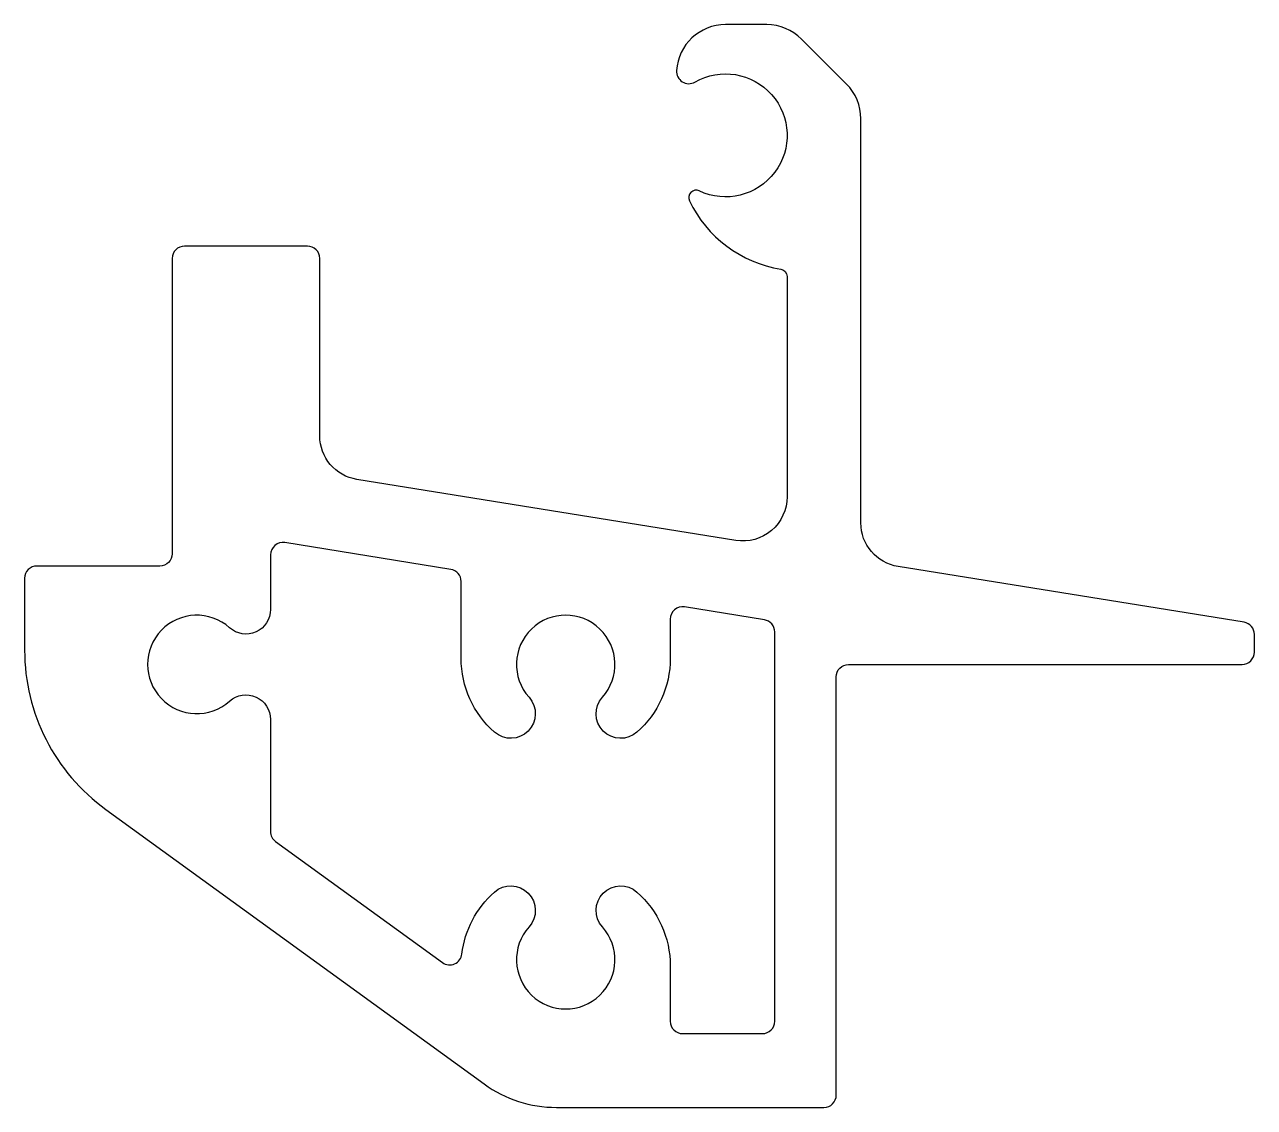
# Model space of a CAD drawing. Extents: x 585.4 to 635.4, y 273.2 to 317.2.
import ezdxf

# ---------------------------------------------------------------- set-up
doc = ezdxf.new("R2010")
doc.units = 0
doc.header["$LTSCALE"] = 15
doc.layers.get('0').update_dxf_attribs({"linetype": 'CONTINUOUS'})

msp = doc.modelspace()

# ---------------------------------------------------------------- linework, layer by layer
at = {"color": 0}
for points in [[(619.416, 296.911), (619.416, 313.328, 0.198912), (618.831, 314.742), (617.002, 316.571, 0.198912), (615.588, 317.156), (613.916, 317.156, 0.394805), (611.921, 315.29, 0.599371), (612.669, 314.823, -1.652878), (612.845, 310.398, 0.706496), (612.446, 309.997, 0.246103), (616.164, 307.22, -0.368379), (616.416, 306.923), (616.416, 297.973, -0.461733), (614.33, 296.196), (598.93, 298.673, -0.368239), (597.416, 300.45), (597.416, 307.656, 0.414214), (596.916, 308.156), (591.916, 308.156, 0.414214), (591.416, 307.656), (591.416, 295.656, -0.414214), (590.916, 295.156), (585.916, 295.156, 0.414214), (585.416, 294.656), (585.416, 291.738, 0.240346), (588.721, 285.261), (604.103, 274.108, 0.158126), (607.038, 273.156), (617.916, 273.156, 0.414214), (618.416, 273.656), (618.416, 290.656, -0.414214), (618.916, 291.156), (634.916, 291.156, 0.414214), (635.416, 291.656), (635.416, 292.378, 0.368239), (634.996, 292.872), (620.93, 295.134, -0.368239)], [(611.666, 292.999), (611.666, 291.405, -0.215183), (610.313, 288.405, -0.942915), (608.906, 289.822, 2.237829), (605.926, 289.822, -0.942915), (604.52, 288.405, -0.215183), (603.166, 291.405), (603.166, 294.527, 0.368239), (602.746, 295.021), (595.996, 296.106, 0.461733), (595.416, 295.613), (595.416, 293.393, -0.648232), (593.75, 292.647, 2.236068), (593.75, 289.666, -0.648232), (595.416, 288.92), (595.416, 284.367, 0.240346), (595.623, 283.962), (602.406, 279.045, 0.571721), (603.195, 279.389, -0.183686), (604.518, 281.906, -0.942885), (605.926, 280.49, 2.236068), (608.907, 280.49, -0.942885), (610.314, 281.906, -0.215046), (611.666, 278.908), (611.666, 276.656, 0.414214), (612.166, 276.156), (615.416, 276.156, 0.414214), (615.916, 276.656), (615.916, 292.476, 0.368239), (615.496, 292.97), (612.246, 293.493, 0.461733)]]:
    msp.add_lwpolyline(points, format="xyb", close=True, dxfattribs=at)

doc.saveas('drawing.dxf')
